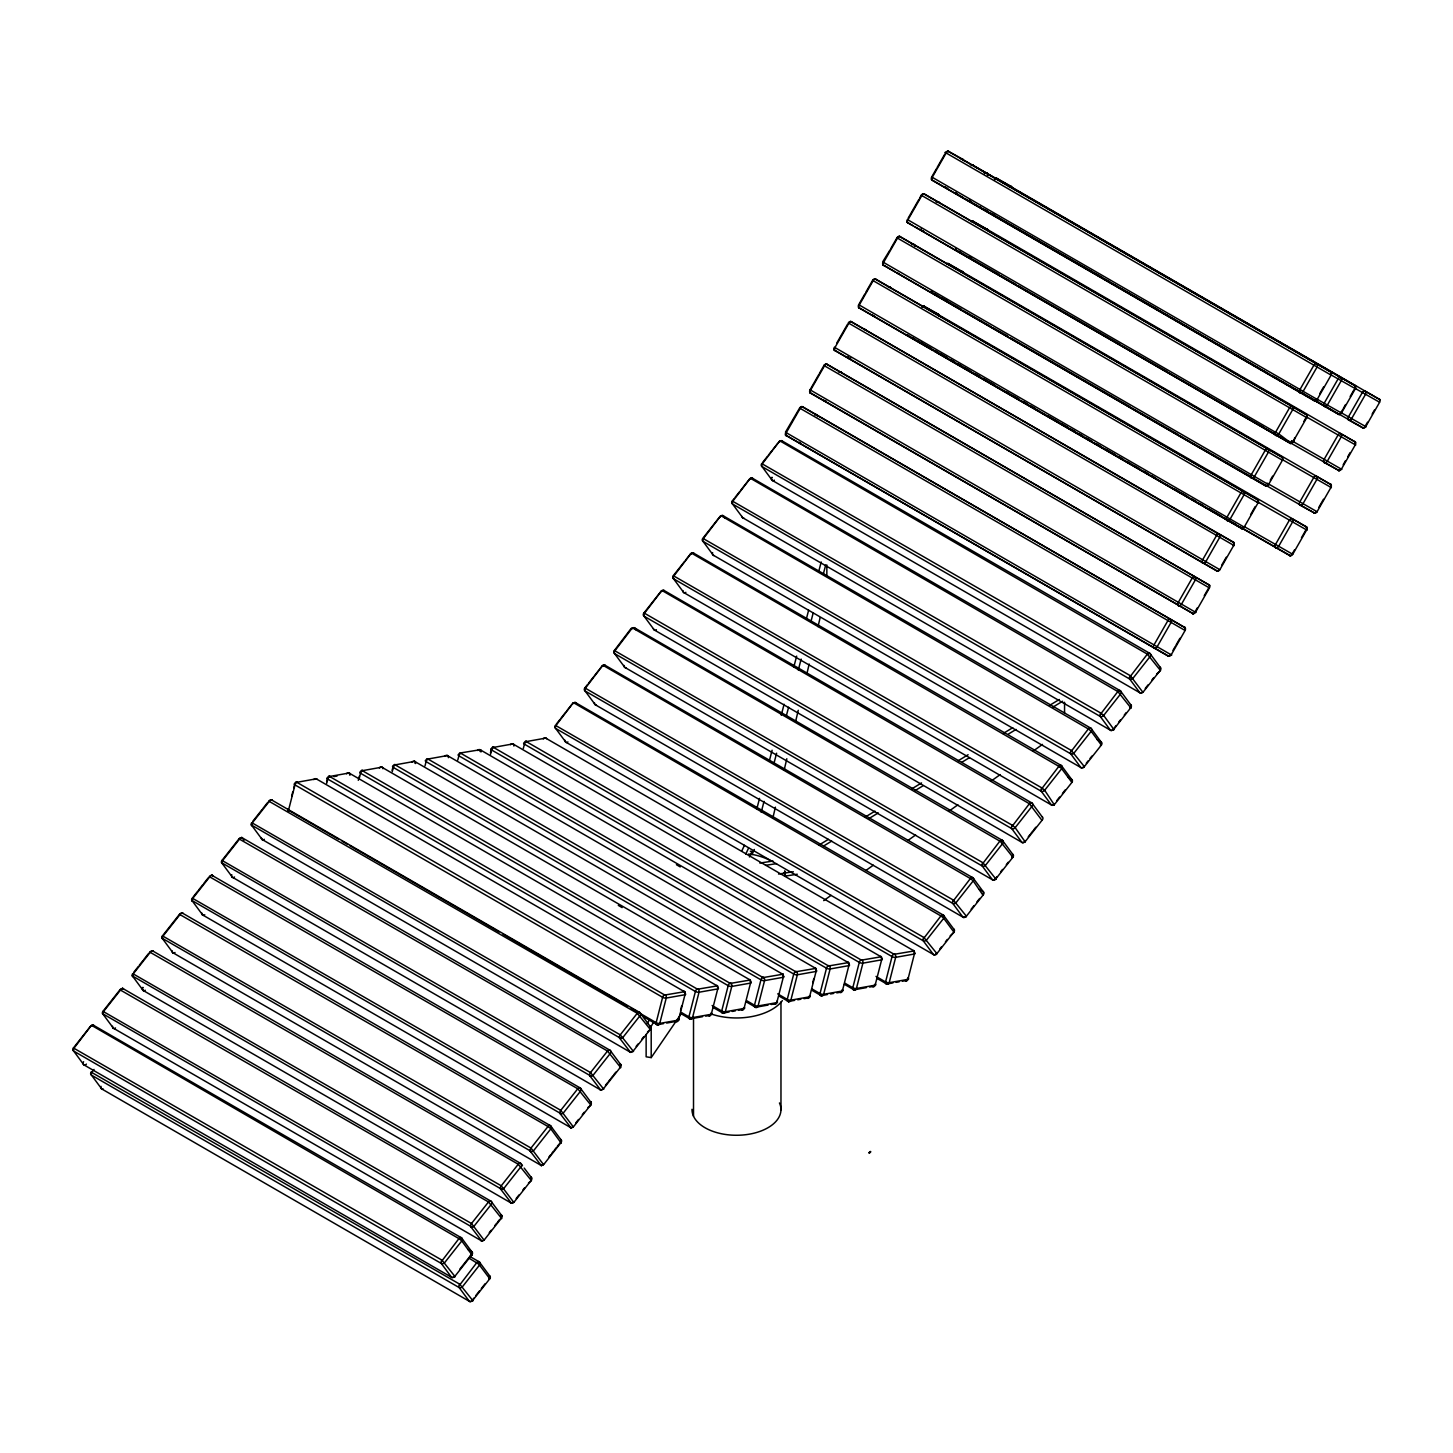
<?xml version="1.0" encoding="UTF-8"?>
<svg xmlns="http://www.w3.org/2000/svg" width="1453" height="1453" viewBox="0 0 1453 1453"><rect width="100%" height="100%" fill="white"/><g stroke="black" fill="none" stroke-linecap="round" stroke-linejoin="round"><path stroke-width="1.5" d="M91.321 1025.455L74.321 1047.758A2.634 1.526 -60 0 0 73.667 1051.064L83.856 1064.831L451.483 1277.223A2.634 2.089 -36.5 0 0 454.934 1276.261L471.953 1254.702A2.634 2.089 -36.5 0 0 471.68 1251.614L461.509 1237.865L93.864 1025.473A2.634 2.089 -36.5 0 0 90.413 1026.417L73.413 1047.976A2.634 2.089 -36.5 0 0 73.667 1051.064L441.312 1263.456L451.483 1277.223A2.634 1.526 -60 0 0 454.044 1276.479L455.17 1276.769L441.948 1260.151L73.413 1047.976M471.862 1301.289L473.751 1298.165M573.281 702.798L556.263 725.101A2.634 1.526 -60 0 0 555.627 728.407L565.816 742.156L933.444 954.548A2.634 2.089 -36.5 0 0 936.894 953.604L953.894 932.045A2.634 2.089 -36.5 0 0 953.64 928.939L943.451 915.19L575.824 702.798A2.634 2.089 -36.5 0 0 574.68 702.544M602.759 665.401L585.759 687.705A2.634 1.526 -60 0 0 585.123 691.01L595.294 704.759L962.939 917.152A2.634 2.089 -36.5 0 0 966.39 916.207L983.39 894.648A2.634 2.089 -36.5 0 0 983.118 891.543L972.947 877.794L605.302 665.401A2.634 2.089 -36.5 0 0 601.851 666.346L599.962 668.743M632.255 628.005L615.255 650.308A2.634 1.526 -60 0 0 614.601 653.614L624.79 667.363L992.417 879.755A2.634 1.526 -60 0 0 994.052 879.864M661.751 590.608L644.732 612.912A2.634 1.526 -60 0 0 644.097 616.217L654.286 629.966L1021.913 842.359A2.634 1.526 -60 0 0 1024.02 842.104M691.228 553.212L674.228 575.497A2.634 1.526 -60 0 0 673.593 578.821L683.764 592.57L1051.409 804.962A2.634 2.089 -36.5 0 0 1054.86 804.018L1071.86 782.459A2.634 2.089 -36.5 0 0 1071.587 779.353L1061.416 765.604L693.789 553.212A2.634 2.089 -36.5 0 0 690.338 554.156L685.598 560.15M720.724 515.815L703.724 538.1A2.634 1.526 -60 0 0 703.07 541.424L713.26 555.173L1080.887 767.565A2.634 1.526 -60 0 0 1082.031 767.892M750.22 478.4L733.202 500.704A2.634 1.526 -60 0 0 732.566 504.028L742.755 517.777L1110.383 730.169A2.634 1.526 -60 0 0 1112.017 730.278M779.698 441.004L762.698 463.307A2.634 1.526 -60 0 0 762.062 466.631L772.233 480.38L1139.879 692.772A2.634 1.526 -60 0 0 1141.985 692.518M935.986 954.567L935.986 953.822A2.634 1.526 -60 0 1 933.444 954.548L923.254 940.799L555.627 728.407A2.634 2.089 -36.5 0 1 555.373 725.319L923.908 937.494L936.894 953.604L936.35 954.403M965.482 917.17L965.482 916.425A2.634 1.526 -60 0 1 962.939 917.152L952.75 903.403L585.123 691.01A2.634 2.089 -36.5 0 1 584.851 687.923L953.386 900.097L966.39 916.207L965.827 917.006M994.978 879.773L996.867 876.631M1053.952 804.962L1053.952 804.236A2.634 1.526 -60 0 1 1051.409 804.962L1041.22 791.213L673.593 578.821M1083.448 767.565L1084.338 766.621L1071.351 750.493L702.816 538.318L719.816 516.759A2.634 2.089 -36.5 0 1 723.267 515.815L1090.912 728.207L1101.083 741.956A2.634 2.089 -36.5 0 1 1101.356 745.062L1100.448 745.262L1101.211 744.608M1112.925 730.169L1115.759 725.846M664.965 995.16L296.394 782.059M697.749 989.348L329.177 776.247M730.532 983.536L361.942 770.435M763.297 977.706L394.726 764.605M796.081 971.894L427.509 758.793M828.846 966.082L460.274 752.981L480.271 749.712M861.629 960.251L493.057 747.151M894.394 954.439L525.823 741.339M441.73 1261.131L458.948 1238.592A2.634 1.526 -60 0 1 461.509 1237.865A2.634 2.089 -36.5 0 1 461.763 1240.953L472.171 1255.21L471.044 1254.92L459.711 1269.304M459.548 1285.197L476.766 1262.657A2.634 1.526 -60 0 1 479.327 1261.93L489.498 1275.68A2.634 2.089 -36.5 0 1 489.77 1278.767L488.862 1278.985A2.634 1.526 -60 0 0 489.498 1275.68M923.69 938.456L940.908 915.935A2.634 1.526 -60 0 1 943.451 915.19A2.634 2.089 -36.5 0 1 943.723 918.296L954.076 932.336L950.153 935.859M953.168 901.06L970.404 878.52A2.634 1.526 -60 0 1 972.947 877.794A2.634 2.089 -36.5 0 1 973.201 880.899L982.936 895.102M982.664 863.663L999.882 841.124A2.634 1.526 -60 0 1 1002.443 840.397L1012.614 854.146A2.634 2.089 -36.5 0 1 1012.886 857.252L1011.978 857.47A2.634 1.526 -60 0 0 1012.614 854.146M1012.16 826.267L1029.378 803.727A2.634 1.526 -60 0 1 1031.921 803L1042.11 816.749A2.634 1.526 -60 0 1 1042.291 817.149M1041.638 788.87L1058.874 766.33A2.634 1.526 -60 0 1 1061.416 765.604A2.634 2.089 -36.5 0 1 1061.671 768.691L1071.824 782.313M1071.133 751.473L1088.351 728.934A2.634 1.526 -60 0 1 1090.912 728.207A2.634 2.089 -36.5 0 1 1091.167 731.295L1101.356 745.062L1084.338 766.621A2.634 2.089 -36.5 0 1 1080.887 767.565L1070.716 753.816L703.07 541.424A2.634 2.089 -36.5 0 1 702.471 538.881M1100.629 714.077L1117.847 691.537A2.634 1.526 -60 0 1 1120.39 690.811L1130.579 704.56A2.634 1.526 -60 0 1 1130.834 705.486M1130.107 676.68L1147.343 654.141A2.634 1.526 -60 0 1 1149.886 653.414L1160.075 667.163A2.634 1.526 -60 0 1 1160.275 668.671M772.814 818.166L775.412 807.16M784.239 769.727L786.836 758.72M795.663 721.287L798.26 710.281M807.105 672.848L809.176 664.039M818.021 626.606L820.091 617.816M291.653 796.208L292.743 791.976M293.815 787.744L294.886 783.53A2.634 1.925 79.9 0 1 297.356 782.223L316.391 778.808M288.439 811.41A2.634 1.526 -60 0 1 288.511 810.265L294.995 784.911A2.634 0.944 14.3 0 1 294.886 783.53M326.598 781.932L327.67 777.7A2.634 1.925 79.9 0 1 330.14 776.392L349.174 772.996M326.689 783.312L327.779 779.099A2.634 0.944 14.3 0 1 327.67 777.7M358.292 780.334L359.363 776.12M359.472 777.5L360.544 773.268A2.634 0.944 14.3 0 1 360.453 771.888A2.634 1.925 79.9 0 1 362.905 770.58L381.939 767.166M392.147 770.29L393.218 766.076A2.634 1.925 79.9 0 1 395.688 764.768L414.723 761.354M392.237 771.688L393.327 767.456A2.634 0.944 14.3 0 1 393.218 766.076M425.021 765.858L426.092 761.644A2.634 0.944 14.3 0 1 426.001 760.246A2.634 1.925 79.9 0 1 428.453 758.938L447.488 755.542M457.786 760.046L458.876 755.814A2.634 0.944 14.3 0 1 458.767 754.434A2.634 1.925 79.9 0 1 461.237 753.126A2.634 1.526 -60 0 0 458.876 755.814L826.503 968.207A2.634 0.944 14.3 0 0 830.117 968.969L848.843 965.646A2.634 0.944 14.3 0 0 849.17 964.556M490.46 752.836L491.55 748.622A2.634 1.925 79.9 0 1 494.02 747.314L513.036 743.9M490.569 754.234L491.641 750.002A2.634 0.944 14.3 0 1 491.55 748.622M523.334 748.404L524.424 744.19A2.634 0.944 14.3 0 1 524.315 742.792A2.634 1.925 79.9 0 1 526.785 741.502L545.819 738.088M680.549 1010.253L681.62 1006.039M812.736 982.755L813.807 978.541M756.686 809.321L759.538 798.387M769.255 761.172L772.106 750.22M781.242 715.203L784.093 704.269M793.792 667.054L796.662 656.102M806.361 618.905L808.649 610.151M818.911 570.757L821.199 561.984M761.19 812.3L764.042 801.348M773.759 764.151L776.61 753.199M786.309 715.984L788.598 707.23M798.296 670.033L801.148 659.081M810.865 621.884L813.153 613.112M823.415 573.717L825.704 564.963M741.629 851.313L744.445 845.283M745.77 854.11L748.586 848.08M749.439 856.961L751.964 851.512A50.038 28.897 0 0 0 750.293 851.204M754.361 849.46L751.964 854.582L748.586 854.055M91.684 1025.418L459.457 1238.919L461.763 1240.953L444.763 1262.512A2.634 2.089 -36.5 0 1 441.312 1263.456A2.634 1.526 -60 0 1 441.948 1260.151L442.093 1261.095M573.644 702.762L941.417 916.244L943.723 918.296L926.705 939.855A2.634 2.089 -36.5 0 1 923.254 940.799A2.634 1.526 -60 0 1 923.908 937.494L924.054 938.42M603.122 665.365L970.913 878.847L973.201 880.899L956.201 902.458A2.634 2.089 -36.5 0 1 952.75 903.403A2.634 1.526 -60 0 1 953.386 900.097L953.531 901.023M632.618 627.968L1000.39 841.45L1012.886 857.252L995.868 878.811A2.634 2.089 -36.5 0 1 992.417 879.755L982.246 866.006L614.601 653.614A2.634 2.089 -36.5 0 1 614.347 650.508L982.882 862.701L996.104 879.301L994.978 879.029A2.634 1.526 -60 0 1 994.524 879.501M662.114 590.572L1029.378 803.727L1041.91 820.291M691.592 553.175L1059.382 766.657L1061.671 768.691L1044.671 790.269A2.634 2.089 -36.5 0 1 1041.22 791.213A2.634 1.526 -60 0 1 1041.855 787.907L673.32 575.715A2.634 2.089 -36.5 0 0 673.593 578.821M721.088 515.779L1088.878 729.261L1091.167 731.295L1074.167 752.872A2.634 2.089 -36.5 0 1 1070.716 753.816A2.634 1.526 -60 0 1 1071.351 750.493L1071.497 751.437M750.583 478.382L1117.847 691.537L1131.07 708.156L1129.944 707.865A2.634 1.526 -60 0 0 1130.597 706.685M780.061 440.986L1147.343 654.141L1160.511 670.559L1156.588 674.065M785.437 432.231L799.622 408.057A2.634 2.143 -60.8 0 1 802.782 406.858L1185.303 627.823L801.82 406.531M1193.313 613.784L810.592 393.182A2.634 2.143 -60.8 0 1 810.048 389.822L818.548 374.965M819.31 373.603L823.96 365.502A2.634 2.143 -60.8 0 1 827.12 364.285L1209.622 585.25L826.158 363.976M836.692 343.199L847.517 324.273M1241.988 528.656L859.268 308.036A2.634 2.143 -60.8 0 1 858.705 304.694L864.898 293.869M865.661 292.525L872.617 280.356A2.634 2.143 -60.8 0 1 875.778 279.158L1258.298 500.123L874.815 278.831M889.999 249.952L882.661 261.903L1268.923 484.793L1267.979 484.23A2.634 1.526 -60 0 1 1265.363 485.774L882.843 264.809M890.762 248.608L896.955 237.802A2.634 2.143 -60.8 0 1 900.115 236.585L1282.636 457.55L899.153 236.276M908.143 218.204L918.968 199.279M919.731 197.935L921.275 195.229A2.634 2.143 -60.8 0 1 924.435 194.03L1306.955 414.977L923.49 193.703M1317.599 399.648L1316.654 399.103A2.634 1.526 -60 0 1 1314.021 400.628L932.263 180.335A2.634 2.143 -60.8 0 1 931.718 176.994L936.35 168.875M937.112 167.531L944.85 154.018M869.076 1152.756L870.383 1151.43L869.039 1152.719M1172.971 650.435L1175.295 646.385M1176.058 645.041L1179.927 638.285M1197.308 607.881L1194.984 611.931L1195.91 612.476L810.048 389.822M1204.246 595.712L1208.896 587.611M1221.628 565.308L1226.278 557.207M1250.597 514.634L1255.229 506.534M1270.303 480.18L1272.61 476.13M1294.641 437.607C1293.969 449.595 1282.563 434.774 1275.552 432.286L907.38 219.548A2.634 2.143 -60.8 0 0 907.925 222.908L1290.645 443.51M1303.904 421.388L1306.211 417.338M1319.742 393.69L1323.592 386.934M1184.849 629.549A2.634 1.526 -60 0 0 1184.54 627.151A2.634 2.143 -60.8 0 1 1185.085 630.511L1171.191 654.831A2.634 2.143 -60.8 0 1 1168.03 656.029L785.51 435.083M834.167 349.937L1216.688 570.902A2.634 2.143 -60.8 0 0 1219.848 569.703L1233.76 545.365A2.634 2.143 -60.8 0 0 1233.197 542.023L850.477 321.404M931.5 179.682L1338.286 414.214A2.634 1.526 -60 0 0 1340.919 412.67L1342.463 409.982M1343.244 408.62L1345.551 404.57M1350.182 396.469L1354.051 389.713M1292.189 553.956L1294.514 549.906M1301.47 537.737L1306.102 529.637L1307.028 530.182L1256.772 501.448M1318.852 507.333L1323.483 499.233M1343.171 464.778L1345.496 460.71M1347.821 456.66L1350.128 452.609M996.377 178.301L1379.823 399.575L1364.948 391.02A2.634 1.526 -60 0 0 1362.333 392.546L1348.42 416.884A2.634 1.526 -60 0 0 1348.438 419.899L1362.569 427.8A2.634 1.526 -60 0 0 1365.184 426.256L1367.509 422.205M1372.141 414.105L1374.465 410.037M1229.492 521.046L1289.574 555.5A2.634 2.143 -60.8 0 0 1292.734 554.283L1306.628 529.964A2.634 2.143 -60.8 0 0 1306.084 526.622L923.363 306.002M647.257 1023.566L649.491 1019.697M653.45 1022.422L651.198 1026.29L651.198 1057.602L646.131 1056.803L646.131 1034.445M651.198 1057.602L681.566 1013.213M481.924 1241.08L113.407 1028.197L103.217 1014.448A2.634 2.089 -36.5 0 1 102.963 1011.342L119.963 989.784A2.634 2.089 -36.5 0 1 123.414 988.839L491.041 1201.231L501.866 1215.78L501.231 1214.98A2.634 1.526 -60 0 1 500.577 1218.286L501.721 1218.577L488.499 1201.958L119.963 989.784M133.658 972.42L138.38 966.427M139.325 965.228L143.102 960.433M144.047 959.234L148.769 953.241M162.118 936.44A2.634 2.089 -36.5 0 1 162.464 935.877L179.464 914.318A2.634 2.089 -36.5 0 1 182.915 913.374L550.56 1125.766L561.385 1140.314M193.176 896.937L197.899 890.961M198.843 889.763L202.621 884.968M203.565 883.769L208.288 877.775M600.943 1090.131L232.426 877.249L222.236 863.5A2.634 2.089 -36.5 0 1 221.982 860.412L238.982 838.853A2.634 2.089 -36.5 0 1 240.653 837.727M252.677 821.472L262.121 809.503M263.066 808.304L267.788 802.31M94.027 1069.426L92.138 1071.824A2.634 1.526 -60 0 0 91.485 1075.147L101.674 1088.896L469.301 1301.289A2.634 2.089 -36.5 0 0 472.752 1300.344L489.77 1278.767L478.854 1264.237L469.119 1258.225M556.317 724.121L560.095 719.326M561.04 718.127L565.762 712.133M566.706 710.935L571.429 704.941M584.851 687.923L587.684 684.327M588.628 683.128L593.351 677.134M594.295 675.936L599.017 669.942M614.347 650.508L631.129 628.459L632.255 628.731A2.634 1.526 -60 0 1 634.798 628.005L1002.443 840.397A2.634 2.089 -36.5 0 1 1002.697 843.485L985.697 865.062A2.634 2.089 -36.5 0 1 982.246 866.006A2.634 1.526 -60 0 1 982.882 862.701L983.027 863.627M643.915 612.912L1012.378 825.304A2.634 1.526 -60 0 0 1011.724 828.61A2.634 2.089 -36.5 0 0 1015.175 827.665L1032.193 806.088A2.634 2.089 -36.5 0 0 1031.921 803L664.293 590.608A2.634 2.089 -36.5 0 0 660.843 591.553L643.842 613.112A2.634 2.089 -36.5 0 0 644.097 616.217L1011.724 828.61L1021.913 842.359A2.634 2.089 -36.5 0 0 1025.364 841.414L1042.364 819.855A2.634 2.089 -36.5 0 0 1042.11 816.749M684.654 561.348L673.411 575.515M734.201 498.524L732.312 500.922A2.634 2.089 -36.5 0 0 732.566 504.028L1100.212 716.42L1110.383 730.169A2.634 2.089 -36.5 0 0 1113.833 729.224L1130.834 707.647A2.634 2.089 -36.5 0 0 1130.579 704.56M735.145 497.326L739.868 491.35M740.812 490.151L749.312 479.363A2.634 2.089 -36.5 0 1 752.763 478.418L1120.39 690.811A2.634 2.089 -36.5 0 1 1120.663 693.898L1103.662 715.457A2.634 2.089 -36.5 0 1 1100.212 716.42A2.634 1.526 -60 0 1 1100.847 713.096L732.348 501.067M762.734 462.326L767.456 456.351M768.401 455.152L772.197 450.357M773.141 449.159L777.864 443.165M489.243 1232.671L491.132 1230.273M494.91 1225.478L496.799 1223.081M497.743 1221.882L499.632 1219.485M516.178 1198.525L519.012 1194.929M522.789 1190.134L524.678 1187.737M528.456 1182.96L531.435 1180.635L518.249 1164.234L149.713 952.042A2.634 2.089 -36.5 0 1 150.186 951.57M548.762 1157.206L550.651 1154.808M551.595 1153.609L553.484 1151.212M554.428 1150.013L556.317 1147.616M557.262 1146.417L559.151 1144.02M575.679 1123.06L578.512 1119.464M582.29 1114.669L584.179 1112.271M587.956 1107.477L590.935 1105.17L577.767 1088.751L209.232 876.577A2.634 2.089 -36.5 0 1 209.704 876.086M605.447 1085.318L607.336 1082.921M608.28 1081.722L610.169 1079.325M611.114 1078.144L613.003 1075.747M613.947 1074.548L615.836 1072.151M636.142 1046.396L638.03 1043.999M641.808 1039.204L643.697 1036.806M647.475 1032.011L650.272 1029.396L637.268 1013.286L268.732 801.112A2.634 2.089 -36.5 0 1 269.786 800.24M475.64 1295.767L479.417 1290.972M481.306 1288.575L485.084 1283.78M939.764 949.027L941.653 946.63M945.431 941.835L947.32 939.437M971.149 909.233L973.982 905.637M976.816 902.041L979.649 898.463M1000.645 871.836L1002.534 869.439M1006.311 864.644L1008.2 862.247M1028.234 836.837L1030.123 834.44M1031.067 833.241L1032.956 830.844M1033.9 829.645L1035.789 827.247M1056.785 800.639L1059.618 797.043M1062.452 793.447L1065.285 789.851M1086.281 763.243L1088.17 760.845M1090.059 758.448L1091.948 756.05M1118.592 722.25L1120.499 719.853M1124.277 715.058L1126.166 712.66M1145.255 688.45L1148.088 684.853M1151.866 680.058L1153.755 677.661M869.421 1152.955L870.765 1151.666L869.457 1152.974M664.602 995.069L684.654 991.672M697.367 989.239L717.437 985.86M730.151 983.427L750.202 980.03L381.558 767.057M762.916 977.615L782.985 974.218M795.699 971.785L815.751 968.406L447.124 755.433M828.482 965.973L848.534 962.576M861.248 960.161L881.299 956.764M894.031 954.33L914.082 950.952L545.438 737.979M823.688 900.624L831.043 895.375M865.97 870.438L873.326 865.189M908.252 840.234L915.608 834.985M948.718 811.355L957.908 804.799M991 781.169L1000.191 774.612M1033.301 750.983L1042.491 744.408M818.711 845.228L828.41 839.344M865.28 817.022L874.978 811.137M911.848 788.816L921.547 782.931M958.417 760.609L968.116 754.725M1003.042 733.565L1012.741 727.699M1049.611 705.359L1059.31 699.492M823.942 845.809L831.697 841.105M868.567 818.784L878.266 812.899M915.136 790.559L922.909 785.873M961.704 762.353L969.478 757.649M1008.273 734.146L1016.047 729.442M1052.916 707.121L1062.615 701.236M619.995 1037.951L251.351 824.977M590.245 1075.692L221.601 862.701M560.477 1113.416L191.85 900.442M530.726 1151.157L162.082 938.184M500.976 1188.881L132.332 975.907M471.226 1226.623L102.582 1013.649L103.217 1014.448A2.634 1.526 -60 0 1 103.853 1011.125L120.853 989.566A2.634 1.526 -60 0 1 123.414 988.839L122.524 988.349M761.844 463.67L1130.325 675.699L1142.875 692.264M91.267 1072.187L459.766 1284.216L472.988 1300.835L471.862 1300.562A2.634 1.526 -60 0 1 469.301 1301.289L459.13 1287.54L91.485 1075.147A2.634 2.089 -36.5 0 1 91.23 1072.042L91.321 1071.842M962.649 159.449L1355.558 385.989L972.093 164.716M938.329 202.003L938.565 201.931A2.634 1.526 -60 0 1 939.056 202.603M986.859 229.174L987.114 229.084A2.634 1.526 -60 0 1 987.659 230.282M889.654 287.149L889.908 287.058A2.634 1.526 -60 0 1 890.453 288.257M962.54 271.729L962.776 271.657A2.634 1.526 -60 0 1 963.266 272.329M865.316 329.704L865.57 329.631A2.634 1.526 -60 0 1 866.061 330.303M840.996 372.277L841.233 372.186A2.634 1.526 -60 0 1 841.723 372.876M1300.144 392.655L1299.89 392.728A2.634 1.526 -60 0 1 1299.872 389.713L1313.784 365.393A2.634 1.526 -60 0 1 1316.418 363.849L1331.293 372.422L1330.53 371.75A2.634 1.526 -60 0 1 1330.548 374.765L1331.475 375.31L945.231 152.456M1324.409 406.222L1324.173 406.313A2.634 1.526 -60 0 1 1324.155 403.298L1338.05 378.961A2.634 1.526 -60 0 1 1340.683 377.435L1340.719 377.689M1275.807 435.21L1275.571 435.301A2.634 1.526 -60 0 1 1275.552 432.286L1289.447 407.948A2.634 1.526 -60 0 1 1292.08 406.422L1292.117 406.677M1251.469 477.783L1251.233 477.874A2.634 1.526 -60 0 1 1251.215 474.84L1265.109 450.521A2.634 1.526 -60 0 1 1267.742 448.977L1267.797 449.249M1355.504 442.148L1340.629 433.575A2.634 1.526 -60 0 0 1337.995 435.119L1324.083 459.439A2.634 1.526 -60 0 0 1324.119 462.472L1324.355 462.381M1227.149 520.356L1226.895 520.428A2.634 1.526 -60 0 1 1226.877 517.413L1240.789 493.094A2.634 1.526 -60 0 1 1243.405 491.55L1243.459 491.804M947.701 263.429L1331.166 484.703L1316.291 476.148A2.634 1.526 -60 0 0 1313.657 477.692L1299.763 502.011A2.634 1.526 -60 0 0 1299.781 505.026L1300.017 504.954M1202.812 562.91L1202.575 563.001A2.634 1.526 -60 0 1 1202.539 559.986L1216.452 535.648A2.634 1.526 -60 0 1 1219.085 534.123L1233.96 542.677L1233.197 542.023A2.634 1.526 -60 0 1 1233.216 545.038L1234.16 545.601L848.28 322.929A2.634 2.143 -60.8 0 1 851.44 321.731L1219.121 534.377M1275.698 547.509L1275.443 547.599A2.634 1.526 -60 0 1 1275.425 544.584L1289.338 520.247A2.634 1.526 -60 0 1 1291.953 518.721L1306.846 527.276L1306.084 526.622A2.634 1.526 -60 0 1 1306.574 528.402M1178.474 605.483L1178.238 605.574A2.634 1.526 -60 0 1 1178.22 602.541L1192.114 578.221A2.634 1.526 -60 0 1 1194.747 576.678L1194.784 576.95M1154.154 648.056L1153.9 648.129A2.634 1.526 -60 0 1 1153.882 645.114L1167.794 620.794A2.634 1.526 -60 0 1 1170.41 619.25L1170.464 619.505M1340.392 377.508L1340.683 377.435A2.634 2.143 -60.8 0 1 1341.228 380.777L1327.334 405.115A2.634 2.143 -60.8 0 1 1324.173 406.313L1324.736 406.404M1291.79 406.477L1292.08 406.422A2.634 2.143 -60.8 0 1 1292.625 409.764L1278.731 434.084A2.634 2.143 -60.8 0 1 1275.571 435.301L1276.134 435.391M1267.452 449.05L1267.742 448.977A2.634 2.143 -60.8 0 1 1268.306 452.337L1254.393 476.657A2.634 2.143 -60.8 0 1 1251.233 477.874L1251.796 477.964M1243.114 491.623L1243.405 491.55A2.634 2.143 -60.8 0 1 1243.968 494.91L1230.055 519.23A2.634 2.143 -60.8 0 1 1226.895 520.428L1227.458 520.537M1218.776 534.177L1219.085 534.123A2.634 2.143 -60.8 0 1 1219.63 537.465L1205.736 561.784A2.634 2.143 -60.8 0 1 1202.575 563.001L1203.12 563.092M1194.457 576.75L1194.747 576.678A2.634 2.143 -60.8 0 1 1195.292 580.038L1181.398 604.357A2.634 2.143 -60.8 0 1 1178.238 605.574L1178.801 605.665M1170.119 619.323L1170.41 619.25A2.634 2.143 -60.8 0 1 1170.973 622.611L1157.06 646.93A2.634 2.143 -60.8 0 1 1153.9 648.129L1154.463 648.238M333.918 776.592L337.042 776.047M663.549 1023.62L657.301 1024.728L643.897 1016.973M666.655 1023.057L676.971 1021.259M702.562 1016.682L690.066 1018.898L680.494 1013.377M705.686 1016.137L709.736 1015.447M729.097 1011.978L722.849 1013.086L713.278 1007.565M732.203 1011.433L735.327 1010.87M738.451 1010.325L742.519 1009.635M768.11 1005.058L755.614 1007.274L746.043 1001.735M771.234 1004.495L775.284 1003.805M794.646 1000.354L788.398 1001.462L778.826 995.923M797.77 999.791L800.875 999.228M803.999 998.683L808.068 997.993M827.411 994.524L821.181 995.632L811.591 990.111M830.535 993.979L833.659 993.416M836.783 992.871L840.833 992.181M866.442 987.604L853.946 989.82L844.375 984.28M869.548 987.041L873.616 986.351L872.672 986.496A2.634 1.925 79.9 0 0 875.142 985.188A2.634 0.944 14.3 0 0 875.469 984.099M892.959 982.9L886.73 984.008L877.158 978.468M896.083 982.337L899.207 981.792M902.331 981.229L906.4 980.539M1148.342 653.977L1147.343 654.141L1148.306 654.322M1118.846 691.374L1117.847 691.537L1118.81 691.719M1089.369 728.788L1088.351 728.934L1089.314 729.115M1059.873 766.185L1058.874 766.33L1059.836 766.512M1030.377 803.582L1029.378 803.727L1030.34 803.909M1000.899 840.978L999.882 841.124L1000.845 841.305M971.403 878.375L970.404 878.52L971.367 878.702M941.907 915.771L940.908 915.935L941.871 916.098M459.965 1238.428L458.948 1238.592L459.911 1238.773M477.783 1262.494L476.766 1262.657L477.728 1262.839M759.828 863.082L772.996 861.048M765.568 865.334L776.538 863.645M784.584 871.019A50.038 28.897 0 0 1 785.437 872.981L778.536 874.052M793.338 871.764L784.075 873.126L785.437 876.068L797.279 874.234M761.881 463.325L761.79 463.525A2.634 2.089 -36.5 0 0 762.062 466.631L1129.689 679.023L1139.879 692.772A2.634 2.089 -36.5 0 0 1143.329 691.828L1160.329 670.251A2.634 2.089 -36.5 0 0 1160.075 667.163M525.768 741.466L526.785 741.502A2.634 1.526 -60 0 0 524.424 744.19L892.051 956.583A2.634 0.944 14.3 0 0 895.666 957.345L914.391 954.003A2.634 0.944 14.3 0 0 914.718 952.914M492.985 747.278L494.02 747.314A2.634 1.526 -60 0 0 491.641 750.002L859.286 962.395A2.634 0.944 14.3 0 0 862.9 963.157L881.626 959.834A2.634 0.944 14.3 0 0 881.517 958.453A2.634 1.526 -60 0 0 880.373 956.383L512.673 743.791M427.436 758.92L428.453 758.956A2.634 1.526 -60 0 0 426.092 761.644L793.738 974.037A2.634 0.944 14.3 0 0 797.352 974.8L816.077 971.458A2.634 0.944 14.3 0 0 815.968 970.077A2.634 1.526 -60 0 0 814.824 968.025A2.634 1.925 79.9 0 1 816.077 971.458L809.593 996.831A2.634 1.925 79.9 0 1 807.123 998.12L808.159 998.157M394.653 764.732L395.688 764.768A2.634 1.526 -60 0 0 393.327 767.456L760.954 979.849A2.634 0.944 14.3 0 0 764.569 980.612L783.294 977.288A2.634 0.944 14.3 0 0 783.203 975.907A2.634 1.526 -60 0 0 782.041 973.837L414.341 761.245M361.888 770.562L362.905 770.58A2.634 1.526 -60 0 0 360.544 773.268L728.189 985.661A2.634 0.944 14.3 0 0 731.785 986.424L750.529 983.1A2.634 0.944 14.3 0 0 750.42 981.719A2.634 1.526 -60 0 0 749.276 979.649A2.634 1.925 79.9 0 1 750.529 983.1L744.045 1008.455A2.634 1.925 79.9 0 1 741.575 1009.762L742.592 1009.799M329.104 776.374L330.14 776.392A2.634 1.526 -60 0 0 327.779 779.099L695.406 991.491A2.634 0.944 14.3 0 0 699.02 992.236L717.746 988.912A2.634 0.944 14.3 0 0 717.637 987.531A2.634 1.526 -60 0 0 716.492 985.461L348.793 772.887M296.339 782.186L297.356 782.223A2.634 1.526 -60 0 0 294.995 784.911L662.622 997.303A2.634 0.944 14.3 0 0 666.237 998.066L684.962 994.742A2.634 0.944 14.3 0 0 685.289 993.634M914.3 952.623A2.634 1.526 -60 0 0 913.156 950.571A2.634 1.925 79.9 0 1 914.391 954.003L907.925 979.376A2.634 1.925 79.9 0 1 905.455 980.684L906.472 980.702M479.89 749.603L847.589 962.195A2.634 1.925 79.9 0 1 848.843 965.646L842.359 991A2.634 1.925 79.9 0 1 839.907 992.308L840.924 992.345M782.913 974.345L782.041 973.837A2.634 1.925 79.9 0 1 783.294 977.288L776.81 1002.643A2.634 1.925 79.9 0 1 774.358 1003.95L775.375 1003.969M717.364 985.988L716.492 985.461A2.634 1.925 79.9 0 1 717.746 988.912L711.262 1014.285A2.634 1.925 79.9 0 1 708.81 1015.574L709.827 1015.611M316.009 778.699L683.727 991.291A2.634 1.925 79.9 0 1 684.962 994.742L678.497 1020.097A2.634 1.925 79.9 0 1 676.026 1021.405L677.044 1021.423M620.268 1038.205L619.632 1038.168A2.634 1.526 -60 0 1 620.268 1034.845L637.268 1013.286A2.634 1.526 -60 0 1 639.829 1012.559L650.635 1027.108L650 1026.308A2.634 2.089 -36.5 0 1 650.272 1029.396L633.272 1050.973A2.634 2.089 -36.5 0 1 629.821 1051.918L262.049 839.434M590.517 1075.928L589.882 1075.892A2.634 1.526 -60 0 1 590.517 1072.586L607.517 1051.028A2.634 1.526 -60 0 1 610.06 1050.283L620.885 1064.831L620.249 1064.05A2.634 1.526 -60 0 1 619.614 1067.356L620.74 1067.646L607.517 1051.028L238.982 838.853M560.749 1113.67L560.113 1113.634A2.634 1.526 -60 0 1 560.767 1110.328L577.767 1088.751A2.634 1.526 -60 0 1 580.31 1088.025L591.135 1102.573L590.499 1101.774A2.634 2.089 -36.5 0 1 590.753 1104.879L573.753 1126.438A2.634 2.089 -36.5 0 1 570.303 1127.383L202.548 914.9M530.999 1151.394L530.363 1151.357A2.634 1.526 -60 0 1 530.999 1148.052L547.999 1126.493A2.634 1.526 -60 0 1 550.56 1125.766A2.634 2.089 -36.5 0 1 550.814 1128.854L561.221 1143.111L560.095 1142.821A2.634 1.526 -60 0 0 560.731 1139.515L561.403 1140.242M501.249 1189.135L500.613 1189.099A2.634 1.526 -60 0 1 501.249 1185.793L518.249 1164.234A2.634 1.526 -60 0 1 520.792 1163.49L522.499 1165.778M471.499 1226.877L470.845 1226.841A2.634 1.526 -60 0 1 471.499 1223.517L488.499 1201.958A2.634 1.526 -60 0 1 491.041 1201.231A2.634 2.089 -36.5 0 1 491.314 1204.319L474.296 1225.878A2.634 2.089 -36.5 0 1 470.845 1226.841L481.76 1241.044M1025.255 841.995L1015.175 827.665L1012.378 825.304L1012.523 826.23M1300.453 392.837L1299.89 392.728A2.634 2.143 -60.8 0 0 1303.05 391.529L1316.963 367.209A2.634 2.143 -60.8 0 0 1316.418 363.849L947.828 151.148M1340.629 433.575A2.634 2.143 -60.8 0 1 1341.173 436.935L1327.279 461.255A2.634 2.143 -60.8 0 1 1324.119 462.472L1324.664 462.563M1316.291 476.148A2.634 2.143 -60.8 0 1 1316.836 479.49L1302.941 503.828A2.634 2.143 -60.8 0 1 1299.781 505.026L1300.344 505.135M1276.006 547.69L1275.443 547.599A2.634 2.143 -60.8 0 0 1278.604 546.382L1292.516 522.063A2.634 2.143 -60.8 0 0 1291.953 518.721M1339.139 414.468L1278.931 379.923M1363.404 428.036L1289.083 385.608M1290.518 443.456L914.99 226.85M1339.067 470.609L1324.119 462.472M1266.199 486.01L1020.26 344.179M1314.747 513.181L1299.781 505.026M1241.861 528.583L934.66 351.335M1193.204 613.711L809.848 392.51M1168.866 656.284L785.619 435.155M972.039 220.874L987.205 229.374M1339.248 414.541L1338.286 414.214A2.634 2.143 -60.8 0 0 1341.446 413.015L1355.358 388.678A2.634 2.143 -60.8 0 0 1354.795 385.336A2.634 1.526 -60 0 1 1354.832 388.351L1355.758 388.895L1330.403 374.547M1363.532 428.108L1362.569 427.8A2.634 2.143 -60.8 0 0 1365.729 426.583L1379.623 402.263A2.634 2.143 -60.8 0 0 1379.079 398.921A2.634 1.526 -60 0 1 1379.623 400.102M1339.194 470.681L1264.746 428.163M1266.308 486.083L1265.363 485.774A2.634 2.143 -60.8 0 0 1268.523 484.557L1282.418 460.238A2.634 2.143 -60.8 0 0 1281.873 456.878A2.634 1.526 -60 0 1 1282.363 458.658M1314.856 513.254L1251.905 477.383M1168.993 656.356L1168.03 656.029A2.634 1.526 -60 0 0 1168.866 656.102M779.262 441.512L778.808 441.966A2.634 2.089 -36.5 0 1 779.28 441.476L779.698 441.748A2.634 1.526 -60 0 1 782.259 441.022L1149.886 653.414A2.634 2.089 -36.5 0 1 1150.14 656.502L1133.14 678.061A2.634 2.089 -36.5 0 1 1129.689 679.023A2.634 1.526 -60 0 1 1130.325 675.699L1130.47 676.644M573.299 1126.892L560.767 1110.328L192.232 898.136A2.634 2.089 -36.5 0 0 192.486 901.241L202.675 914.99A2.634 1.526 -60 0 0 204.764 914.736M543.549 1164.616L530.999 1148.052L162.464 935.877M513.781 1202.357L501.249 1185.793L132.713 973.619A2.634 2.089 -36.5 0 0 132.968 976.707L143.157 990.456L511.674 1203.338M484.031 1240.081L471.499 1223.517L102.963 1011.342M271.275 799.749L639.829 1012.559A2.634 2.089 -36.5 0 1 640.083 1015.647L623.083 1037.206A2.634 2.089 -36.5 0 1 619.632 1038.168L630.548 1052.372M191.996 900.479L192.486 901.241A2.634 1.526 -60 0 1 193.122 897.918L210.122 876.359A2.634 1.526 -60 0 1 212.683 875.632L211.757 875.215L580.31 1088.025A2.634 2.089 -36.5 0 1 580.582 1091.112L563.564 1112.689A2.634 2.089 -36.5 0 1 560.113 1113.634L571.029 1127.837M182.915 913.374L182.006 912.956L182.915 913.374A2.634 1.526 -60 0 0 180.372 914.1L163.372 935.659A2.634 1.526 -60 0 0 162.736 938.965L172.907 952.732L541.424 1165.597M132.477 975.944L132.968 976.707A2.634 1.526 -60 0 1 133.622 973.401L150.622 951.824A2.634 1.526 -60 0 1 153.164 951.097L152.256 950.68L520.792 1163.49A2.634 2.089 -36.5 0 1 521.064 1166.596L504.064 1188.154A2.634 2.089 -36.5 0 1 500.613 1189.099L511.529 1203.32M122.488 988.421L123.414 988.839M1112.489 729.915A2.634 1.526 -60 0 0 1112.925 729.442L1114.07 729.715L1103.662 715.457L1100.847 713.096L1100.993 714.041M945.195 152.438L945.612 152.656A2.634 2.143 -60.8 0 1 948.773 151.457L962.903 159.358A2.634 1.526 -60 0 1 963.448 160.556M1307.028 417.828L921.275 195.229M785.819 432.467L1171.59 655.049M887.165 984.244L886.73 984.008A2.634 1.526 -60 0 1 885.567 981.937L875.996 976.398M854.4 990.056L853.946 989.82A2.634 1.526 -60 0 1 852.802 987.749L845.137 983.336M821.617 995.886L821.181 995.632A2.634 1.526 -60 0 1 820.019 993.561L812.372 989.148M788.852 1001.698L788.398 1001.462A2.634 1.526 -60 0 1 787.254 999.392L777.682 993.852M756.069 1007.51L755.614 1007.274A2.634 1.526 -60 0 1 754.47 1005.204L746.824 1000.772M723.285 1013.34L722.849 1013.086A2.634 1.526 -60 0 1 721.705 1011.016L712.133 1005.494M690.52 1019.152L690.066 1018.898A2.634 1.526 -60 0 1 688.922 1016.846L681.257 1012.414M657.737 1024.964L657.301 1024.728A2.634 1.526 -60 0 1 656.157 1022.658L631.256 1008.273M271.311 799.677L272.183 800.167A2.634 1.526 -60 0 0 269.64 800.894L252.64 822.452A2.634 1.526 -60 0 0 252.005 825.776L262.176 839.525A2.634 1.526 -60 0 0 264.283 839.271M630.693 1052.408L629.821 1051.918A2.634 1.526 -60 0 0 632.364 1051.191L633.49 1051.463L620.268 1034.845L251.732 822.67A2.634 2.089 -36.5 0 0 252.005 825.776L251.514 824.995M571.174 1127.873L570.303 1127.383A2.634 1.526 -60 0 0 572.845 1126.656M931.718 176.994L1317.453 399.575M896.955 237.802L1282.327 460.165M872.617 280.356L1258.498 503.029L1257.553 502.466A2.634 1.526 -60 0 0 1257.535 499.451A2.634 2.143 -60.8 0 1 1258.08 502.811L1244.186 527.13A2.634 2.143 -60.8 0 1 1241.025 528.329A2.634 1.526 -60 0 0 1242.333 528.184M858.705 304.694L1244.603 527.348L1243.641 526.803A2.634 1.526 -60 0 1 1242.824 527.839M1292.734 554.283L1244.785 526.876M1219.848 569.703L834.385 347.249A2.634 2.143 -60.8 0 0 834.93 350.609L1217.65 571.211L1216.688 570.902A2.634 1.526 -60 0 0 1218.486 570.411M799.622 408.057L1184.994 630.42M994.56 179.264A2.634 2.143 -60.8 0 1 997.321 178.61L1011.451 186.529A2.634 1.526 -60 0 1 1011.942 188.309M955.783 193.249L963.593 197.88M965.954 199.188L970.658 201.822A2.634 1.526 -60 0 0 971.494 201.894M985.515 210.14L987.877 211.448M992.581 214.081L994.924 215.407M912.647 225.542L907.162 222.236L907.925 222.908A2.634 1.526 -60 0 1 907.907 219.893L921.82 195.556A2.634 1.526 -60 0 1 924.435 194.03M958.835 251.387L961.178 252.713M946.956 263.665A2.634 2.143 -60.8 0 1 948.664 263.756L962.867 271.929M895.375 272.056L882.952 264.882M934.497 293.96L936.858 295.268M941.562 297.901L943.905 299.227M922.056 306.529A2.634 2.143 -60.8 0 1 924.326 306.311L938.438 314.229A2.634 1.526 -60 0 1 938.947 316.009M912.52 337.841L914.881 339.148M917.224 340.474L919.586 341.782M1354.668 388.133L1379.533 402.19M1340.756 412.452L1366.147 426.819L1365.184 426.256M1316.491 398.867L1341.864 413.233L1340.919 412.67M982.718 208.614L986.551 210.83M990.383 213.028L1102.155 277.36M1103.354 278.304L1109.82 281.773M1111.018 282.717L1157.678 309.435M1158.876 310.379L1268.015 373.439M1271.847 375.655L1278.313 379.124M1279.512 380.068L1287.176 384.5M972.566 202.93L1091.294 271.511M1093.201 272.619L1277.024 378.815M970.731 221.401A2.634 2.143 -60.8 0 1 972.983 221.183L1355.504 442.148M1307.355 417.411L1355.703 445.054L1354.759 444.509M1291.535 440.64L1341.809 469.392L1340.865 468.829A2.634 1.526 -60 0 1 1340.483 469.392M958.399 251.169L999.319 274.563M1000.518 275.507L1015.829 284.37M1017.754 285.46L1119.954 344.252M1121.153 345.196L1167.812 371.914M1169.011 372.858L1263.565 427.218M1283.017 459.983L1331.384 487.627L1330.439 487.064A2.634 1.526 -60 0 0 1330.403 484.049A2.634 2.143 -60.8 0 1 1330.966 487.409L1317.054 511.728A2.634 2.143 -60.8 0 1 1313.893 512.927A2.634 1.526 -60 0 0 1316.146 511.965M1267.198 483.195L1317.272 511.837M931.391 291.98L961.577 309.38M962.776 310.343L991.509 326.925M993.416 328.033L1007.547 335.934M1010.652 337.986L1130.089 406.731M1131.288 407.675L1177.947 434.393M1179.146 435.337L1250.706 476.421M896.973 272.528A2.634 2.143 -60.8 0 0 897.718 273.382L1018.353 343.071M931.5 348.629L921.928 343.108A2.634 2.143 -60.8 0 1 921.184 342.272M935.332 350.845L946.829 357.492M950.662 359.69L954.476 361.906M958.308 364.122L971.712 371.859M975.544 374.075L979.376 376.291M983.209 378.507L994.687 385.136M1006.184 391.783L1019.588 399.521M1023.421 401.736L1027.253 403.952M1031.067 406.168L1034.899 408.366M1048.303 416.121L1067.446 427.182M1071.279 429.398L1075.111 431.595M1078.943 433.811L1082.776 436.027M1086.608 438.243L1092.347 441.567M1096.18 443.764L1100.012 445.98M1105.751 449.304L1115.323 454.825M1119.155 457.041L1122.987 459.257M1126.82 461.473L1140.224 469.21M1144.038 471.426L1147.87 473.642M1151.702 475.857L1155.535 478.055M1174.678 489.134L1188.082 496.872M1191.914 499.087L1195.746 501.303M1199.579 503.501L1203.411 505.717M1209.15 509.04L1220.629 515.67M1224.461 517.886L1228.294 520.101M1230.219 521.209L1235.958 524.533M1239.79 526.731L1290.536 555.809L1289.574 555.5A2.634 1.526 -60 0 0 1291.808 554.519M907.816 335.207A2.634 1.526 -60 0 1 907.507 334.935A2.634 2.143 -60.8 0 0 907.816 335.207L936.531 351.789M940.363 354.005L961.432 366.174M965.246 368.39L969.078 370.606M972.911 372.822L1009.29 393.836M1013.122 396.051L1016.955 398.249M1020.787 400.465L1057.166 421.497M1060.999 423.695L1089.714 440.295M1093.546 442.511L1129.925 463.525M1133.758 465.741L1137.59 467.957M1141.404 470.154L1177.784 491.187M1181.616 493.384L1185.448 495.6M1189.28 497.816L1225.66 518.83M932.753 350.227L858.505 307.382M1097.251 739.74L1101.083 741.956A2.634 1.526 -60 0 1 1100.829 744.699M1067.773 777.137L1071.587 779.353A2.634 1.526 -60 0 1 1071.624 781.478M979.304 889.345L983.118 891.543A2.634 1.526 -60 0 1 982.864 894.285M676.426 864.698L680.24 866.914M618.306 905.382L622.138 907.598M288.511 810.265L338.295 839.035M342.127 841.233L347.866 844.556M349.792 845.664L499.142 931.954M502.974 934.17L627.424 1006.057M467.848 1249.398L471.68 1251.614A2.634 1.526 -60 0 1 471.426 1254.357M469.737 1256.391L479.327 1261.93A2.634 2.089 -36.5 0 1 479.581 1265.018L462.581 1286.577A2.634 2.089 -36.5 0 1 459.13 1287.54A2.634 1.526 -60 0 1 459.766 1284.216L459.911 1285.16M1209.332 587.866L823.742 365.393M1171.572 655.031L1170.646 654.504A2.634 1.526 -60 0 1 1170.264 655.067M881.244 956.891L880.373 956.383A2.634 1.925 79.9 0 1 881.626 959.834L875.142 985.188L856.416 988.512A2.634 1.925 79.9 0 1 853.946 989.82L854.019 990.02M848.461 962.721L847.589 962.195A2.634 1.526 -60 0 1 848.752 964.265M684.581 991.8L683.727 991.291A2.634 1.526 -60 0 1 684.872 993.362M600.779 1090.113L589.882 1075.892A2.634 2.089 -36.5 0 0 593.333 1074.948L610.333 1053.389A2.634 2.089 -36.5 0 0 610.06 1050.283L241.543 837.418L244.122 840.197M541.279 1165.578L530.363 1151.357A2.634 2.089 -36.5 0 0 533.814 1150.413L550.814 1128.854L548.526 1126.82L179.464 914.318M232.298 877.158L232.426 877.249A2.634 1.526 -60 0 0 234.532 876.994M172.78 952.623L172.907 952.732A2.634 1.526 -60 0 0 175.014 952.478M143.03 990.365L143.157 990.456A2.634 1.526 -60 0 0 145.264 990.201M113.28 1028.106L113.407 1028.197A2.634 1.526 -60 0 0 115.495 1027.943M261.776 839.18L262.176 839.525A2.634 2.089 -36.5 0 1 261.377 837.582M232.026 876.904L232.426 877.249A2.634 2.089 -36.5 0 1 231.808 874.724M202.276 914.645L202.675 914.99A2.634 2.089 -36.5 0 1 201.858 913.047M172.507 952.387L172.907 952.732A2.634 2.089 -36.5 0 1 172.108 950.789M142.757 990.111L143.157 990.456A2.634 2.089 -36.5 0 1 142.884 987.368L143.211 987.731M113.007 1027.852L113.407 1028.197A2.634 2.089 -36.5 0 1 112.589 1026.254M955.892 193.322L956.528 193.921A2.634 1.526 -60 0 1 955.983 192.722M931.627 179.754L932.263 180.335A2.634 1.526 -60 0 1 932.245 177.32L946.139 153.001A2.634 1.526 -60 0 1 948.773 151.457M931.5 292.053L932.136 292.634A2.634 1.526 -60 0 1 931.591 291.454M858.632 307.455L859.268 308.036A2.634 1.526 -60 0 1 859.25 305.021L873.144 280.701A2.634 1.526 -60 0 1 875.778 279.158M834.294 350.01L834.93 350.609A2.634 1.526 -60 0 1 834.912 347.594L848.824 323.256A2.634 1.526 -60 0 1 851.44 321.731M809.957 392.582L810.592 393.182A2.634 1.526 -60 0 1 810.574 390.149L824.487 365.829A2.634 1.526 -60 0 1 827.12 364.285M531.017 1179.382A2.634 1.526 -60 0 0 530.981 1177.239L531.653 1177.965L524.188 1168.085M772.288 477.656L771.979 477.274A2.634 2.089 -36.5 0 0 772.233 480.38A2.634 1.526 -60 0 0 774.34 480.126M970.658 201.822L970.295 201.386A2.634 2.143 -60.8 0 0 970.658 201.822L970.622 201.567M946.03 187.8L946.393 188.236A2.634 1.526 -60 0 0 947.701 188.091M921.692 230.373L922.056 230.809A2.634 1.526 -60 0 0 923.363 230.664M897.355 272.928L897.718 273.382A2.634 1.526 -60 0 0 898.553 273.436M873.017 315.501L873.38 315.937A2.634 1.526 -60 0 0 874.234 316.009M848.697 358.074L849.061 358.51A2.634 1.526 -60 0 0 850.859 358.019M824.36 400.628L824.723 401.082A2.634 1.526 -60 0 0 826.049 400.937M800.022 443.201L800.385 443.637A2.634 1.526 -60 0 0 801.221 443.71M724.974 518.103L723.267 515.815A2.634 1.526 -60 0 0 720.724 516.541L719.816 516.759M636.505 630.293L634.798 628.005A2.634 2.089 -36.5 0 0 631.819 628.459M221.746 862.737L222.236 863.5A2.634 1.526 -60 0 1 222.89 860.194L239.89 838.635A2.634 1.526 -60 0 1 242.433 837.891A2.634 2.089 -36.5 0 0 241.906 837.691M162.246 938.202L162.736 938.965A2.634 2.089 -36.5 0 1 161.919 937.04M749.312 479.363L750.22 479.145A2.634 1.526 -60 0 1 752.763 478.418M690.338 554.156L691.228 553.938A2.634 1.526 -60 0 1 693.789 553.212M660.843 591.553L661.751 591.335A2.634 1.526 -60 0 1 664.293 590.608M601.851 666.346L602.759 666.128A2.634 1.526 -60 0 1 605.302 665.401M221.982 860.412L590.517 1072.586L603.74 1089.205L602.614 1088.915A2.634 1.526 -60 0 1 600.053 1089.641A2.634 2.089 -36.5 0 0 603.504 1088.697L620.504 1067.138A2.634 2.089 -36.5 0 0 620.249 1064.05M90.413 1026.417L91.321 1026.199A2.634 1.526 -60 0 1 93.864 1025.473M1083.793 767.402L1083.448 766.839A2.634 1.526 -60 0 1 1082.994 767.311M1054.297 804.817L1044.671 790.269L1041.855 787.907L1042.001 788.834M886.802 984.19L886.73 984.008A2.634 1.925 79.9 0 0 889.182 982.7L907.925 979.376A2.634 0.944 14.3 0 0 907.816 977.978A2.634 1.526 -60 0 1 907.271 979.213M821.254 995.832L821.181 995.632A2.634 1.925 79.9 0 0 823.633 994.324L842.359 991A2.634 0.944 14.3 0 0 842.268 989.62A2.634 1.526 -60 0 1 842.05 990.256M788.47 1001.644L788.398 1001.462A2.634 1.925 79.9 0 0 790.868 1000.154L809.593 996.831A2.634 0.944 14.3 0 0 810.175 996.013M755.705 1007.474L755.614 1007.274A2.634 1.925 79.9 0 0 758.085 1005.966L776.81 1002.643A2.634 0.944 14.3 0 0 776.719 1001.262M722.922 1013.286L722.849 1013.086A2.634 1.925 79.9 0 0 725.319 1011.778L744.045 1008.455A2.634 0.944 14.3 0 0 744.626 1007.655M690.139 1019.098L690.066 1018.898A2.634 1.925 79.9 0 0 692.536 1017.609L711.262 1014.285A2.634 0.944 14.3 0 0 711.171 1012.886M657.374 1024.91L657.301 1024.728A2.634 1.925 79.9 0 0 659.753 1023.421L678.497 1020.097A2.634 0.944 14.3 0 0 678.388 1018.716A2.634 1.526 -60 0 1 677.843 1019.933M962.994 159.63L962.903 159.358A2.634 2.143 -60.8 0 0 961.196 159.267M938.656 202.203L938.565 201.931A2.634 2.143 -60.8 0 0 936.313 202.13M889.999 287.331L889.908 287.058A2.634 2.143 -60.8 0 0 888.201 286.967M865.661 329.904L865.57 329.631A2.634 2.143 -60.8 0 0 863.881 329.54M841.323 372.477L841.233 372.186A2.634 2.143 -60.8 0 0 838.98 372.404M946.339 187.982L946.393 188.236A2.634 2.143 -60.8 0 1 945.449 186.819M946.23 300.281L946.266 300.535A2.634 1.526 -60 0 0 946.648 300.644M922.001 230.537L922.056 230.809A2.634 2.143 -60.8 0 1 921.093 228.739M873.344 315.682L873.38 315.937A2.634 2.143 -60.8 0 1 872.454 314.52M849.006 358.237L849.061 358.51A2.634 2.143 -60.8 0 1 848.098 356.439M824.686 400.81L824.723 401.082A2.634 2.143 -60.8 0 1 823.978 400.229M800.349 443.383L800.385 443.637A2.634 2.143 -60.8 0 1 799.459 442.221M1064.559 702.271L1064.559 713.26M826.848 564.981L826.848 575.987M780.969 1001.952L780.969 1109.874M693.517 1017.3L693.517 1116.231M1291.935 442.221A2.634 1.526 -60 0 1 1289.683 443.201A2.634 2.143 -60.8 0 0 1292.843 442.003L1306.756 417.665A2.634 2.143 -60.8 0 0 1306.193 414.323A2.634 1.526 -60 0 1 1306.701 416.103M596.438 705.086A2.634 1.526 -60 0 1 595.294 704.759A2.634 2.089 -36.5 0 1 594.495 702.816M590.499 1101.774A2.634 1.526 -60 0 1 590.699 1103.281M210.903 875.469A2.634 2.089 -36.5 0 1 212.683 875.632M932.136 292.634A2.634 2.143 -60.8 0 1 931.21 291.218M961.087 271.566A2.634 2.143 -60.8 0 1 962.776 271.657M947.338 263.901A2.634 1.526 -60 0 1 948.664 263.756M483.141 1240.335A2.634 1.526 -60 0 1 481.034 1240.59A2.634 2.089 -36.5 0 0 484.485 1239.645L501.485 1218.068A2.634 2.089 -36.5 0 0 501.231 1214.98M513.345 1202.121A2.634 1.526 -60 0 1 510.784 1202.848A2.634 2.089 -36.5 0 0 514.235 1201.903L531.235 1180.345A2.634 2.089 -36.5 0 0 530.981 1177.239M151.384 950.934A2.634 2.089 -36.5 0 1 153.164 951.097M936.186 314.429A2.634 2.143 -60.8 0 1 938.438 314.229M922.074 307.291A2.634 1.526 -60 0 1 924.326 306.311M86.399 1064.086A2.634 1.526 -60 0 1 83.856 1064.831A2.634 2.089 -36.5 0 1 83.602 1061.725M1348.438 419.899A2.634 2.143 -60.8 0 0 1351.599 418.682L1365.511 394.362A2.634 2.143 -60.8 0 0 1364.948 391.02M980.503 207.234A2.634 1.526 -60 0 0 980.811 207.507A2.634 2.143 -60.8 0 1 980.375 207.143M1009.181 186.729A2.634 2.143 -60.8 0 1 1011.451 186.529M995.069 179.591A2.634 1.526 -60 0 1 997.321 178.61M994.488 215.044A2.634 2.143 -60.8 0 1 994.179 214.572M685.87 592.315A2.634 1.526 -60 0 1 683.764 592.57A2.634 2.089 -36.5 0 1 682.964 590.626M775.303 1003.478A2.634 1.526 -60 0 1 774.358 1003.95M415.013 763.243A2.634 0.944 14.3 0 1 415.558 763.515A2.634 1.526 -60 0 0 414.414 761.445A2.634 1.925 79.9 0 0 412.162 762.171M840.869 991.836A2.634 1.526 -60 0 1 839.907 992.308M479.944 751.383A2.634 0.944 14.3 0 1 481.106 751.873A2.634 1.526 -60 0 0 479.962 749.802A2.634 1.925 79.9 0 0 477.728 750.529M874.815 984.426A2.634 1.526 -60 0 1 874.088 985.57M873.634 986.024A2.634 1.526 -60 0 1 872.672 986.496M513.89 746.061A2.634 1.526 -60 0 0 512.746 743.99A2.634 1.925 79.9 0 0 510.493 744.717M709.754 1015.102A2.634 1.526 -60 0 1 708.81 1015.574M349.465 774.867A2.634 0.944 14.3 0 1 350.01 775.139A2.634 1.526 -60 0 0 348.865 773.069A2.634 1.925 79.9 0 0 346.613 773.795M743.9 518.085A2.634 1.526 -60 0 1 742.755 517.777A2.634 2.089 -36.5 0 1 741.902 516.433M676.989 1020.932A2.634 1.526 -60 0 1 676.026 1021.405M317.154 779.371A2.634 1.526 -60 0 0 316.082 778.899A2.634 1.925 79.9 0 0 313.848 779.625M288.366 810.211A2.634 1.925 79.9 0 1 288.421 808.885A2.634 0.944 14.3 0 0 288.094 809.975M575.824 702.798A2.634 1.526 -60 0 0 573.263 703.524L572.373 703.742A2.634 2.089 -36.5 0 1 573.408 702.889M953.64 928.939A2.634 1.526 -60 0 1 953.822 929.357M567.905 741.902A2.634 1.526 -60 0 1 565.816 742.156A2.634 2.089 -36.5 0 1 564.999 740.213M882.643 263.411A2.634 2.143 -60.8 0 0 883.606 265.481A2.634 1.526 -60 0 1 883.569 262.448L897.482 238.129A2.634 1.526 -60 0 1 900.115 236.585M914.736 246.265A2.634 1.526 -60 0 0 914.228 244.485A2.634 2.143 -60.8 0 0 911.975 244.703M779.843 441.094A2.634 2.089 -36.5 0 1 782.259 441.022M785.31 433.666A2.634 2.143 -60.8 0 0 786.273 435.737A2.634 1.526 -60 0 1 786.255 432.722L800.149 408.402A2.634 1.526 -60 0 1 802.782 406.858M817.403 416.539A2.634 1.526 -60 0 0 816.895 414.759A2.634 2.143 -60.8 0 0 814.643 414.977M1314.021 400.628A2.634 2.143 -60.8 0 0 1317.181 399.43L1331.093 375.11A2.634 2.143 -60.8 0 0 1330.53 371.75M713.95 555.555A2.634 1.526 -60 0 1 713.26 555.173A2.634 2.089 -36.5 0 1 712.642 552.63M543.095 1164.38A2.634 1.526 -60 0 1 540.552 1165.124A2.634 2.089 -36.5 0 0 544.003 1164.162L561.003 1142.603A2.634 2.089 -36.5 0 0 560.731 1139.515M625.934 667.69A2.634 1.526 -60 0 1 624.79 667.363A2.634 2.089 -36.5 0 1 623.973 665.42M809.267 996.068A2.634 1.526 -60 0 1 808.54 997.212M808.086 997.648A2.634 1.526 -60 0 1 807.123 998.12M448.341 757.685A2.634 1.526 -60 0 0 447.197 755.614A2.634 1.925 79.9 0 0 444.945 756.341M1194.602 612.494A2.634 1.526 -60 0 1 1192.35 613.475A2.634 2.143 -60.8 0 0 1195.51 612.258L1209.423 587.938A2.634 2.143 -60.8 0 0 1208.86 584.578A2.634 1.526 -60 0 1 1209.368 586.358M656.375 629.712A2.634 1.526 -60 0 1 654.286 629.966A2.634 2.089 -36.5 0 1 653.432 628.622M956.528 193.921A2.634 2.143 -60.8 0 1 955.602 192.486M969.914 200.986A2.634 2.143 -60.8 0 1 969.696 199.751M987.477 175.341A2.634 1.526 -60 0 0 987.168 172.943A2.634 2.143 -60.8 0 0 984.407 173.597M971.258 165.533A2.634 1.526 -60 0 1 973.056 165.043A2.634 2.143 -60.8 0 0 971.349 164.952M743.718 1007.71A2.634 1.526 -60 0 1 743.409 1008.309M742.537 1009.29A2.634 1.526 -60 0 1 741.575 1009.762M382.702 767.729A2.634 1.526 -60 0 0 381.63 767.257A2.634 1.925 79.9 0 0 379.396 767.983M382.847 768.183A2.634 1.526 -60 0 1 382.884 768.728M906.418 980.194A2.634 1.526 -60 0 1 905.455 980.684M546.582 738.651A2.634 1.526 -60 0 0 545.511 738.16A2.634 1.925 79.9 0 0 543.277 738.887M1339.557 470.227A2.634 1.526 -60 0 1 1338.231 470.372A2.634 2.143 -60.8 0 0 1341.391 469.156L1355.304 444.836A2.634 2.143 -60.8 0 0 1354.741 441.476A2.634 1.526 -60 0 1 1355.05 443.892M955.983 249.389A2.634 1.526 -60 0 0 956.474 250.061L955.711 249.407L956.474 250.061A2.634 2.143 -60.8 0 1 955.729 249.226M971.439 258.035A2.634 1.526 -60 0 1 970.604 257.98M986.006 228.847A2.634 2.143 -60.8 0 1 987.114 229.084M971.185 221.691A2.634 1.526 -60 0 1 972.983 221.183M969.841 257.127A2.634 2.143 -60.8 0 1 969.66 256.545M650 1026.308A2.634 1.526 -60 0 1 650.217 1027.816M271.039 799.895A2.634 2.089 -36.5 0 1 272.183 800.167M103.29 1089.005A2.634 1.526 -60 0 1 101.674 1088.896A2.634 2.089 -36.5 0 1 101.056 1086.354M779.444 1102.936A44.48 25.682 0 0 1 742.047 1135.065A44.48 25.682 0 0 1 692.009 1109.293M785.038 871.291A50.038 28.897 0 0 1 785.437 872.272M750.82 854.164A50.038 28.897 0 0 1 771.47 861.175M784.093 872.926A50.038 28.897 0 0 1 785.601 876.304M782.35 1000.627A50.038 28.897 0 0 1 711.08 1013.958M662.622 997.303L656.157 1022.658A2.634 0.944 14.3 0 0 659.753 1023.421L666.237 998.066A2.634 1.925 79.9 0 0 665.002 994.615A2.634 1.526 -60 0 0 662.622 997.303M695.406 991.491L688.922 1016.846A2.634 0.944 14.3 0 0 692.536 1017.609L699.02 992.236A2.634 1.925 79.9 0 0 697.767 988.803A2.634 1.526 -60 0 0 695.406 991.491M728.189 985.661L721.705 1011.016A2.634 0.944 14.3 0 0 725.319 1011.778L731.785 986.424A2.634 1.925 79.9 0 0 730.55 982.973A2.634 1.526 -60 0 0 728.189 985.661M760.954 979.849L754.47 1005.204A2.634 0.944 14.3 0 0 758.085 1005.966L764.569 980.612A2.634 1.925 79.9 0 0 763.315 977.161A2.634 1.526 -60 0 0 760.954 979.849M793.738 974.037L787.254 999.392A2.634 0.944 14.3 0 0 790.868 1000.154L797.352 974.8A2.634 1.925 79.9 0 0 796.099 971.349A2.634 1.526 -60 0 0 793.738 974.037M826.503 968.207L820.019 993.561A2.634 0.944 14.3 0 0 823.633 994.324L830.117 968.969A2.634 1.925 79.9 0 0 828.864 965.519A2.634 1.526 -60 0 0 826.503 968.207M859.286 962.395L852.802 987.749A2.634 0.944 14.3 0 0 856.416 988.512L862.9 963.157A2.634 1.925 79.9 0 0 861.647 959.706A2.634 1.526 -60 0 0 859.286 962.395M892.051 956.583L885.567 981.937A2.634 0.944 14.3 0 0 889.182 982.7L895.666 957.345A2.634 1.925 79.9 0 0 894.412 953.894A2.634 1.526 -60 0 0 892.051 956.583M946.266 300.535L945.903 300.099A2.634 2.143 -60.8 0 0 946.266 300.535"/></g></svg>
